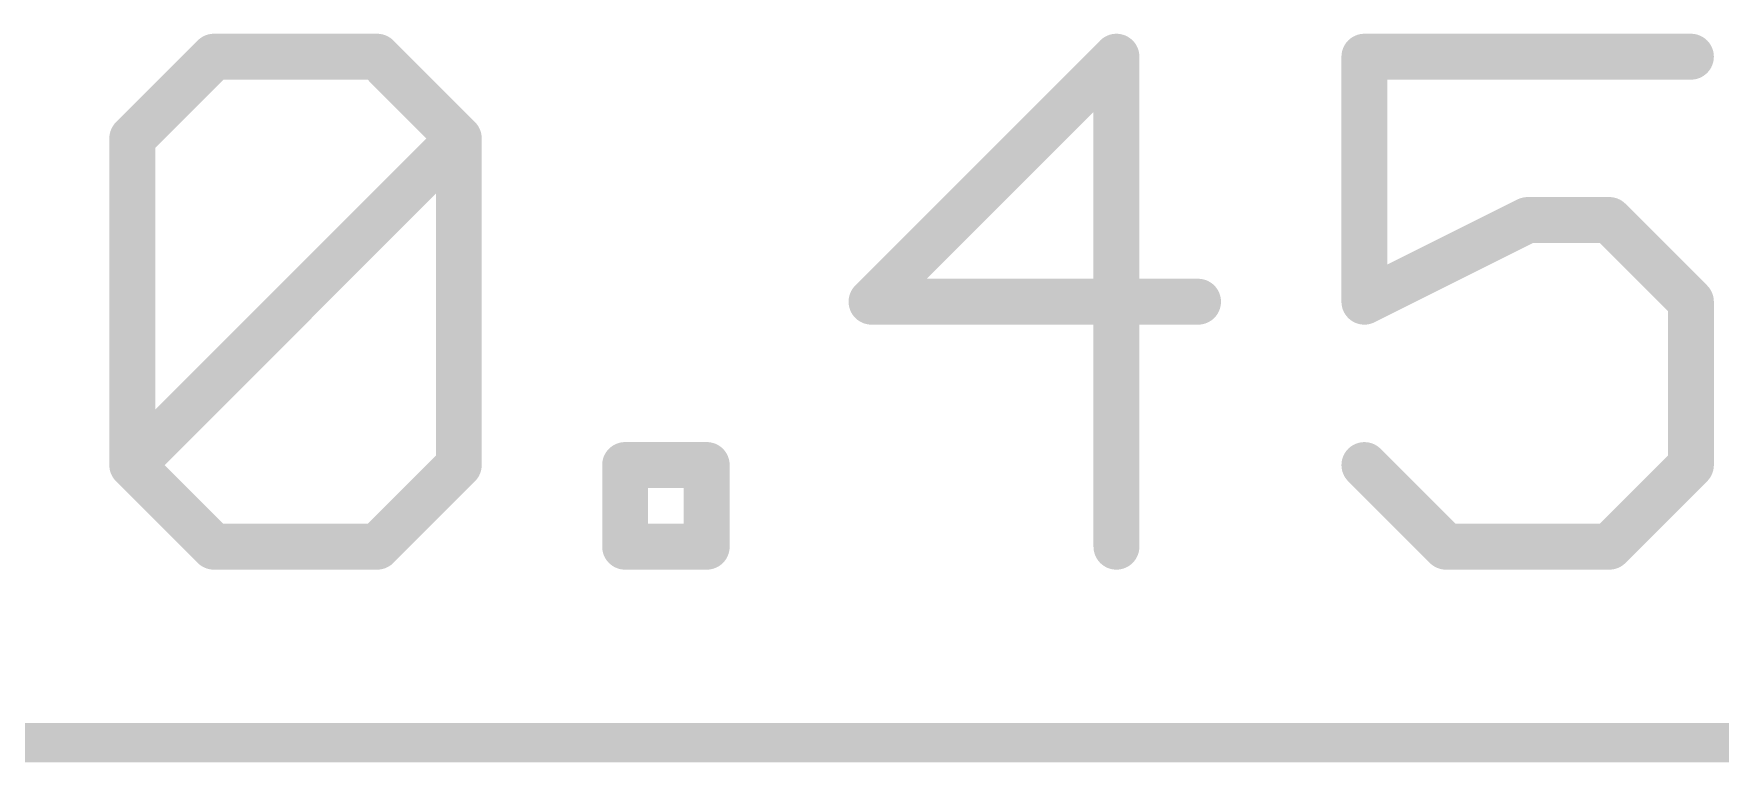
# Model space of a CAD drawing. Extents: x -13.8 to 7.7, y -19.4 to 21.7.
# Drawn here: x -2.73 to 2.87, y -17.4 to -14.98 of the extents above; entities that cross this region are included whole.
import ezdxf

# ---------------------------------------------------------------- set-up
doc = ezdxf.new("R2010")
doc.units = 0
doc.layers.add('47', color=253, linetype='CONTINUOUS')

msp = doc.modelspace()

# ---------------------------------------------------------------- linework, layer by layer
at = {"layer": '47'}
for points, const_width in [([(-2.4052, -15.329), (-2.134, -15.0578)], 0.1524), ([(-2.134, -15.0578), (-1.5917, -15.0578)], 0.1524), ([(-1.5917, -15.0578), (-1.3205, -15.329)], 0.1524), ([(0.864, -15.0578), (0.0505, -15.8713)], 0.1524), ([(0.864, -16.6848), (0.864, -15.0578)], 0.1524), ([(2.7724, -15.0578), (1.6877, -15.0578)], 0.1524), ([(1.6877, -15.0578), (1.6877, -15.8713)], 0.1524), ([(-2.4052, -16.4136), (-2.4052, -15.329)], 0.1524), ([(-2.4052, -16.4136), (-1.3205, -15.329)], 0.1524), ([(-1.3205, -15.329), (-1.3205, -16.4136)], 0.1524), ([(1.6877, -15.8713), (2.23, -15.6001)], 0.1524), ([(2.23, -15.6001), (2.5012, -15.6001)], 0.1524), ([(2.5012, -15.6001), (2.7724, -15.8713)], 0.1524), ([(0.0505, -15.8713), (1.1352, -15.8713)], 0.1524), ([(2.7724, -15.8713), (2.7724, -16.4136)], 0.1524), ([(-2.134, -16.6848), (-2.4052, -16.4136)], 0.1524), ([(-1.3205, -16.4136), (-1.5917, -16.6848)], 0.1524), ([(-0.768, -16.6848), (-0.768, -16.4136)], 0.1524), ([(-0.768, -16.4136), (-0.4969, -16.4136)], 0.1524), ([(-0.4969, -16.4136), (-0.4969, -16.6848)], 0.1524), ([(1.9589, -16.6848), (1.6877, -16.4136)], 0.1524), ([(2.7724, -16.4136), (2.5012, -16.6848)], 0.1524), ([(-1.5917, -16.6848), (-2.134, -16.6848)], 0.1524), ([(-0.4969, -16.6848), (-0.768, -16.6848)], 0.1524), ([(2.5012, -16.6848), (1.9589, -16.6848)], 0.1524), ([(-5.65, -17.3355), (5.65, -17.3355)], 0.13)]:
    msp.add_lwpolyline(points, dxfattribs=dict(at, const_width=const_width))
at = {"layer": '47', "const_width": 0.0762}
for points in [[(-2.134, -15.0197, 1), (-2.134, -15.0959)], [(-2.1071, -15.0848, 1), (-2.161, -15.0309)], [(-1.5648, -15.0309, 1), (-1.6186, -15.0848)], [(-1.5917, -15.0959, 1), (-1.5917, -15.0197)], [(0.9021, -15.0578, 1), (0.8259, -15.0578)], [(0.891, -15.0848, 1), (0.8371, -15.0309)], [(1.6877, -15.0197, 1), (1.6877, -15.0959)], [(1.7258, -15.0578, 1), (1.6496, -15.0578)], [(2.7724, -15.0959, 1), (2.7724, -15.0197)], [(-2.3671, -15.329, 1), (-2.4433, -15.329)], [(-2.4321, -15.302, 1), (-2.3782, -15.3559)], [(-1.2824, -15.329, 1), (-1.3586, -15.329)], [(-1.2936, -15.3559, 1), (-1.3475, -15.302)], [(-1.3475, -15.3559, 1), (-1.2936, -15.302)], [(2.23, -15.562, 1), (2.23, -15.6382)], [(2.2471, -15.6342, 1), (2.213, -15.5661)], [(2.5281, -15.5732, 1), (2.4743, -15.6271)], [(2.5012, -15.6382, 1), (2.5012, -15.562)], [(0.0505, -15.8332, 1), (0.0505, -15.9094)], [(1.1352, -15.9094, 1), (1.1352, -15.8332)], [(2.8105, -15.8713, 1), (2.7343, -15.8713)], [(0.0236, -15.8444, 1), (0.0775, -15.8982)], [(1.6707, -15.8372, 1), (1.7047, -15.9054)], [(1.6496, -15.8713, 1), (1.7258, -15.8713)], [(2.7454, -15.8982, 1), (2.7993, -15.8444)], [(-2.3782, -16.3867, 1), (-2.4321, -16.4406)], [(-2.4321, -16.3867, 1), (-2.3782, -16.4406)], [(-1.2936, -16.4406, 1), (-1.3475, -16.3867)], [(-0.7299, -16.4136, 1), (-0.8061, -16.4136)], [(-0.768, -16.3755, 1), (-0.768, -16.4517)], [(-0.4588, -16.4136, 1), (-0.535, -16.4136)], [(-0.4969, -16.4517, 1), (-0.4969, -16.3755)], [(1.7146, -16.3867, 1), (1.6608, -16.4406)], [(2.7993, -16.4406, 1), (2.7454, -16.3867)], [(-2.4433, -16.4136, 1), (-2.3671, -16.4136)], [(-1.3586, -16.4136, 1), (-1.2824, -16.4136)], [(2.7343, -16.4136, 1), (2.8105, -16.4136)], [(-2.134, -16.6467, 1), (-2.134, -16.7229)], [(-2.161, -16.7117, 1), (-2.1071, -16.6579)], [(-1.6186, -16.6579, 1), (-1.5648, -16.7117)], [(-1.5917, -16.7229, 1), (-1.5917, -16.6467)], [(-0.768, -16.6467, 1), (-0.768, -16.7229)], [(-0.4969, -16.7229, 1), (-0.4969, -16.6467)], [(1.9589, -16.6467, 1), (1.9589, -16.7229)], [(1.9319, -16.7117, 1), (1.9858, -16.6579)], [(2.4743, -16.6579, 1), (2.5281, -16.7117)], [(2.5012, -16.7229, 1), (2.5012, -16.6467)], [(-0.8061, -16.6848, 1), (-0.7299, -16.6848)], [(-0.535, -16.6848, 1), (-0.4588, -16.6848)], [(0.8259, -16.6848, 1), (0.9021, -16.6848)]]:
    msp.add_lwpolyline(points, format="xyb", dxfattribs=at)

doc.saveas('drawing.dxf')
